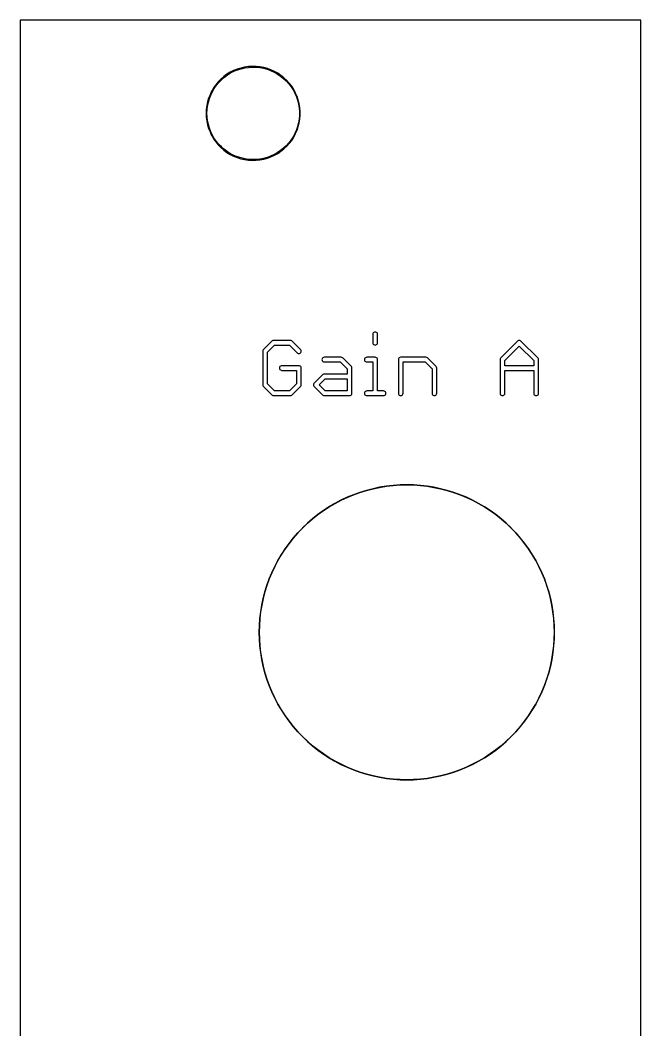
# Model space of a CAD drawing. Extents: x 4 to 25, y 9 to 138.
# Drawn here: x 4.6 to 24.58, y 105.24 to 137.75 of the extents above; entities that cross this region are included whole.
import ezdxf

# ---------------------------------------------------------------- set-up
doc = ezdxf.new("R2010")
doc.units = 0

msp = doc.modelspace()

# ---------------------------------------------------------------- linework, layer by layer
at = {"color": 5, "true_color": 0x0000ff}
msp.add_polyline3d([(24.57958, 85.30056, 0), (24.57958, 137.75436, 0), (4.59994, 137.75436, 0), (4.59994, 91.8845, 0)], dxfattribs=at)
at = {"color": 34, "true_color": 0x008000}
for points in [[(4.59994, 9.25322, 0), (24.57958, 9.25322, 0), (24.57958, 137.75436, 0), (4.59994, 137.75436, 0), (4.59994, 9.25322, 0)], [(11.94816, 136.26083, 0), (11.82624, 136.24305, 0), (11.82231, 136.24243, 0), (11.70293, 136.21449, 0), (11.58609, 136.17893, 0), (11.47179, 136.13321, 0), (11.46825, 136.1314, 0), (11.35903, 136.07552, 0), (11.25489, 136.01203, 0), (11.15837, 135.93837, 0), (11.06439, 135.85709, 0), (10.97522, 135.76792, 0), (10.89902, 135.67393, 0), (10.8279, 135.57488, 0), (10.7644, 135.4682, 0), (10.7626, 135.46466, 0), (10.7118, 135.3529, 0), (10.66608, 135.2386, 0), (10.63306, 135.12176, 0), (10.60766, 135.00237, 0), (10.60704, 134.99846, 0), (10.5918, 134.87654, 0), (10.58672, 134.75461, 0), (10.5918, 134.6327, 0), (10.60704, 134.51077, 0), (10.60766, 134.50684, 0), (10.63306, 134.38747, 0), (10.66608, 134.27063, 0), (10.7118, 134.15633, 0), (10.7626, 134.04457, 0), (10.7644, 134.04103, 0), (10.8279, 133.93435, 0), (10.89902, 133.83528, 0), (10.97522, 133.74131, 0), (10.97803, 133.73849, 0), (10.97805, 133.73848, 0), (11.06439, 133.65214, 0), (11.15837, 133.57086, 0), (11.25489, 133.4972, 0), (11.35903, 133.43369, 0), (11.46825, 133.37782, 0), (11.47179, 133.37602, 0), (11.58609, 133.3303, 0), (11.70293, 133.29473, 0), (11.82231, 133.26679, 0), (11.82624, 133.26618, 0), (11.94816, 133.2484, 0), (12.07008, 133.24078, 0), (12.19199, 133.24331, 0), (12.31392, 133.25602, 0), (12.31784, 133.25664, 0), (12.43976, 133.2795, 0), (12.5566, 133.30998, 0), (12.6709, 133.35316, 0), (12.78266, 133.40396, 0), (12.7862, 133.40575, 0), (12.89288, 133.46418, 0), (12.99448, 133.53276, 0), (13.091, 133.60896, 0), (13.1799, 133.69278, 0), (13.18271, 133.69559, 0), (13.26399, 133.78702, 0), (13.34019, 133.88355, 0), (13.40623, 133.98768, 0), (13.46211, 134.09691, 0), (13.46391, 134.10045, 0), (13.51471, 134.21221, 0), (13.55281, 134.32651, 0), (13.58329, 134.44589, 0), (13.60361, 134.56781, 0), (13.60424, 134.57173, 0), (13.6144, 134.69366, 0), (13.6144, 134.81557, 0), (13.60424, 134.9375, 0), (13.60361, 134.94142, 0), (13.58329, 135.06334, 0), (13.55281, 135.18271, 0), (13.51471, 135.29702, 0), (13.46391, 135.40878, 0), (13.46211, 135.41232, 0), (13.40623, 135.52153, 0), (13.34019, 135.62567, 0), (13.26399, 135.72219, 0), (13.18271, 135.81364, 0), (13.1799, 135.81645, 0), (13.091, 135.90027, 0), (12.99448, 135.97647, 0), (12.89288, 136.04505, 0), (12.7862, 136.10346, 0), (12.78266, 136.10526, 0), (12.6709, 136.15607, 0), (12.5566, 136.19925, 0), (12.43976, 136.22972, 0), (12.31784, 136.25259, 0), (12.31392, 136.25322, 0), (12.19199, 136.26592, 0), (12.07008, 136.26845, 0), (11.94816, 136.26083, 0)], [(12.31264, 133.28129, 0), (12.19199, 133.26871, 0), (12.07008, 133.26618, 0), (11.94816, 133.2738, 0), (11.82961, 133.29108, 0), (11.71078, 133.31889, 0), (11.59394, 133.35445, 0), (11.47974, 133.40013, 0), (11.37396, 133.45425, 0), (11.26982, 133.51775, 0), (11.1733, 133.59141, 0), (11.07939, 133.67262, 0), (10.99577, 133.75624, 0), (10.91957, 133.85022, 0), (10.84845, 133.94927, 0), (10.78576, 134.0546, 0), (10.73595, 134.16417, 0), (10.69023, 134.27848, 0), (10.65721, 134.39532, 0), (10.63215, 134.51312, 0), (10.6172, 134.6327, 0), (10.61212, 134.75461, 0), (10.6172, 134.87654, 0), (10.63215, 134.99611, 0), (10.65721, 135.11391, 0), (10.69023, 135.23075, 0), (10.73595, 135.34504, 0), (10.78578, 135.45466, 0), (10.84845, 135.55994, 0), (10.91957, 135.65901, 0), (10.99577, 135.75299, 0), (11.07932, 135.83654, 0), (11.1733, 135.91782, 0), (11.26982, 135.99148, 0), (11.37396, 136.05498, 0), (11.47974, 136.1091, 0), (11.59394, 136.15477, 0), (11.71078, 136.19034, 0), (11.82961, 136.21815, 0), (11.94816, 136.23543, 0), (12.07008, 136.24305, 0), (12.19199, 136.24052, 0), (12.31252, 136.22797, 0), (12.43191, 136.20558, 0), (12.54875, 136.17509, 0), (12.66305, 136.13192, 0), (12.77332, 136.0818, 0), (12.87795, 136.02449, 0), (12.97955, 135.95592, 0), (13.07607, 135.87972, 0), (13.1631, 135.79766, 0), (13.24344, 135.70727, 0), (13.31964, 135.61075, 0), (13.38568, 135.50661, 0), (13.43981, 135.40081, 0), (13.49056, 135.28917, 0), (13.52866, 135.17487, 0), (13.55914, 135.05549, 0), (13.57887, 134.93708, 0), (13.58899, 134.81557, 0), (13.58899, 134.69366, 0), (13.57887, 134.57215, 0), (13.55914, 134.45374, 0), (13.52866, 134.33436, 0), (13.49056, 134.22005, 0), (13.43985, 134.1085, 0), (13.38568, 134.00262, 0), (13.31964, 133.89848, 0), (13.24344, 133.80196, 0), (13.16304, 133.71151, 0), (13.07607, 133.62951, 0), (12.97955, 133.55331, 0), (12.87795, 133.48473, 0), (12.77332, 133.42743, 0), (12.66305, 133.37731, 0), (12.54875, 133.33412, 0), (12.43191, 133.30365, 0), (12.31264, 133.28129, 0)], [(13.63032, 125.96715, 0), (13.64115, 125.98839, 0), (13.64487, 126.01194, 0), (13.64487, 126.55296, 0), (13.64115, 126.5765, 0), (13.63032, 126.59774, 0), (13.61346, 126.6146, 0), (13.59222, 126.62543, 0), (13.56867, 126.62916, 0), (13.02512, 126.62916, 0), (13.00157, 126.62543, 0), (12.98033, 126.6146, 0), (12.96347, 126.59774, 0), (12.95264, 126.5765, 0), (12.94892, 126.55296, 0), (12.95264, 126.52941, 0), (12.96347, 126.50817, 0), (12.98033, 126.49131, 0), (13.00157, 126.48048, 0), (13.02512, 126.47676, 0), (13.49247, 126.47676, 0), (13.49247, 126.04216, 0), (13.26667, 125.81636, 0), (12.7861, 125.81636, 0), (12.5603, 126.04216, 0), (12.5603, 127.06629, 0), (12.78611, 127.2921, 0), (13.26666, 127.2921, 0), (13.52389, 127.03487, 0), (13.54513, 127.02404, 0), (13.56867, 127.02032, 0), (13.59222, 127.02404, 0), (13.61346, 127.03487, 0), (13.63032, 127.05173, 0), (13.64115, 127.07297, 0), (13.64487, 127.09652, 0), (13.64115, 127.12006, 0), (13.63032, 127.1413, 0), (13.34168, 127.42994, 0), (13.32044, 127.44077, 0), (13.2969, 127.4445, 0), (12.75588, 127.4445, 0), (12.73233, 127.44077, 0), (12.71109, 127.42994, 0), (12.42245, 127.1413, 0), (12.41162, 127.12006, 0), (12.4079, 127.09652, 0), (12.4079, 126.01194, 0), (12.41162, 125.98839, 0), (12.42245, 125.96715, 0), (12.71109, 125.67851, 0), (12.73233, 125.66768, 0), (12.75588, 125.66396, 0), (13.2969, 125.66396, 0), (13.32044, 125.66768, 0), (13.34168, 125.67851, 0), (13.63032, 125.96715, 0)], [(16.02994, 127.2921, 0), (16.05348, 127.29582, 0), (16.07472, 127.30665, 0), (16.09158, 127.32351, 0), (16.10241, 127.34475, 0), (16.10614, 127.3683, 0), (16.10614, 127.63754, 0), (16.10241, 127.66108, 0), (16.09158, 127.68232, 0), (16.07472, 127.69918, 0), (16.05348, 127.71001, 0), (16.02994, 127.71374, 0), (16.00639, 127.71001, 0), (15.98515, 127.69918, 0), (15.96829, 127.68232, 0), (15.95746, 127.66108, 0), (15.95374, 127.63754, 0), (15.95374, 127.3683, 0), (15.95746, 127.34475, 0), (15.96829, 127.32351, 0), (15.98515, 127.30665, 0), (16.00639, 127.29582, 0), (16.02994, 127.2921, 0)], [(20.71022, 127.42994, 0), (20.68898, 127.44077, 0), (20.66544, 127.4445, 0), (20.64189, 127.44077, 0), (20.62065, 127.42994, 0), (20.60379, 127.41308, 0), (20.06277, 126.86952, 0), (20.05193, 126.84828, 0), (20.04822, 126.82474, 0), (20.04822, 125.74016, 0), (20.05193, 125.71661, 0), (20.06277, 125.69537, 0), (20.07963, 125.67851, 0), (20.10087, 125.66768, 0), (20.12442, 125.66396, 0), (20.14796, 125.66768, 0), (20.1692, 125.67851, 0), (20.18606, 125.69537, 0), (20.19689, 125.71661, 0), (20.20062, 125.74016, 0), (20.20062, 126.47676, 0), (21.1328, 126.47676, 0), (21.1328, 125.74016, 0), (21.13652, 125.71661, 0), (21.14735, 125.69537, 0), (21.16421, 125.67851, 0), (21.18545, 125.66768, 0), (21.209, 125.66396, 0), (21.23254, 125.66768, 0), (21.25378, 125.67851, 0), (21.27064, 125.69537, 0), (21.28147, 125.71661, 0), (21.2852, 125.74016, 0), (21.2852, 126.82474, 0), (21.28147, 126.84828, 0), (21.27064, 126.86952, 0), (20.71022, 127.42994, 0)], [(21.1328, 126.62916, 0), (20.20062, 126.62916, 0), (20.20062, 126.79458, 0), (20.66558, 127.26172, 0), (21.1328, 126.7945, 0), (21.1328, 126.62916, 0)], [(14.39164, 126.90094, 0), (14.36809, 126.89721, 0), (14.34685, 126.88638, 0), (14.32999, 126.86952, 0), (14.31916, 126.84828, 0), (14.31543, 126.82474, 0), (14.31916, 126.80119, 0), (14.32999, 126.77995, 0), (14.34685, 126.76309, 0), (14.36809, 126.75226, 0), (14.39164, 126.74854, 0), (14.90467, 126.74854, 0), (15.12824, 126.52286, 0), (15.12824, 126.35991, 0), (14.39164, 126.35991, 0), (14.36809, 126.35619, 0), (14.34685, 126.34536, 0), (14.05821, 126.05672, 0), (14.04738, 126.03548, 0), (14.04365, 126.01194, 0), (14.04738, 125.98839, 0), (14.05821, 125.96715, 0), (14.34685, 125.67851, 0), (14.36809, 125.66768, 0), (14.39164, 125.66396, 0), (15.20444, 125.66396, 0), (15.22798, 125.66768, 0), (15.24922, 125.67851, 0), (15.26608, 125.69537, 0), (15.27691, 125.71661, 0), (15.28064, 125.74016, 0), (15.28064, 126.55296, 0), (15.27691, 126.5765, 0), (15.26608, 126.59774, 0), (14.99684, 126.86952, 0), (14.97998, 126.88638, 0), (14.95874, 126.89721, 0), (14.93519, 126.90094, 0), (14.39164, 126.90094, 0)], [(15.75815, 126.90094, 0), (15.73461, 126.89721, 0), (15.71337, 126.88638, 0), (15.69651, 126.86952, 0), (15.68568, 126.84828, 0), (15.68195, 126.82474, 0), (15.68568, 126.80119, 0), (15.69651, 126.77995, 0), (15.71337, 126.76309, 0), (15.73461, 126.75226, 0), (15.75815, 126.74854, 0), (15.95374, 126.74854, 0), (15.95374, 125.81636, 0), (15.75815, 125.81636, 0), (15.73461, 125.81263, 0), (15.71337, 125.8018, 0), (15.69651, 125.78494, 0), (15.68568, 125.7637, 0), (15.68195, 125.74016, 0), (15.68568, 125.71661, 0), (15.69651, 125.69537, 0), (15.71337, 125.67851, 0), (15.73461, 125.66768, 0), (15.75815, 125.66396, 0), (16.29918, 125.66396, 0), (16.32272, 125.66768, 0), (16.34396, 125.67851, 0), (16.36082, 125.69537, 0), (16.37165, 125.71661, 0), (16.37538, 125.74016, 0), (16.37165, 125.7637, 0), (16.36082, 125.78494, 0), (16.34396, 125.8018, 0), (16.32272, 125.81263, 0), (16.29918, 125.81636, 0), (16.10614, 125.81636, 0), (16.10614, 126.82474, 0), (16.10241, 126.84828, 0), (16.09158, 126.86952, 0), (16.07472, 126.88638, 0), (16.05348, 126.89721, 0), (16.02994, 126.90094, 0), (15.75815, 126.90094, 0)], [(16.85034, 126.90094, 0), (16.8268, 126.89721, 0), (16.80557, 126.88638, 0), (16.7887, 126.86952, 0), (16.77788, 126.84828, 0), (16.77414, 126.82474, 0), (16.77414, 125.74016, 0), (16.77788, 125.71661, 0), (16.7887, 125.69537, 0), (16.80557, 125.67851, 0), (16.8268, 125.66768, 0), (16.85034, 125.66396, 0), (16.8739, 125.66768, 0), (16.89514, 125.67851, 0), (16.912, 125.69537, 0), (16.92283, 125.71661, 0), (16.92655, 125.74016, 0), (16.92655, 126.74854, 0), (17.63292, 126.74854, 0), (17.85873, 126.52272, 0), (17.85873, 125.74016, 0), (17.86245, 125.71661, 0), (17.87329, 125.69537, 0), (17.89014, 125.67851, 0), (17.91139, 125.66768, 0), (17.93493, 125.66396, 0), (17.95848, 125.66768, 0), (17.97972, 125.67851, 0), (17.99658, 125.69537, 0), (18.00741, 125.71661, 0), (18.01113, 125.74016, 0), (18.01113, 126.55296, 0), (18.00741, 126.5765, 0), (17.99658, 126.59774, 0), (17.70794, 126.88638, 0), (17.68669, 126.89721, 0), (17.66315, 126.90094, 0), (16.85034, 126.90094, 0)], [(15.12824, 125.81636, 0), (14.42186, 125.81636, 0), (14.22629, 126.01194, 0), (14.42186, 126.20751, 0), (15.12824, 126.20751, 0), (15.12824, 125.81636, 0)], [(16.82749, 122.78995, 0), (16.60652, 122.7747, 0), (16.3906, 122.74931, 0), (16.39022, 122.74924, 0), (16.17177, 122.71368, 0), (15.95842, 122.66796, 0), (15.74506, 122.61462, 0), (15.53678, 122.54858, 0), (15.3285, 122.47492, 0), (15.12784, 122.3911, 0), (14.92718, 122.29712, 0), (14.92683, 122.29694, 0), (14.73379, 122.19534, 0), (14.54583, 122.08358, 0), (14.36041, 121.9642, 0), (14.18261, 121.83466, 0), (14.00989, 121.70004, 0), (13.84479, 121.55526, 0), (13.68731, 121.40286, 0), (13.68703, 121.40258, 0), (13.53463, 121.2451, 0), (13.38985, 121.08, 0), (13.25523, 120.90728, 0), (13.12569, 120.72948, 0), (13.00631, 120.54406, 0), (12.89455, 120.3561, 0), (12.89437, 120.35575, 0), (12.79295, 120.16306, 0), (12.79277, 120.16271, 0), (12.69879, 119.96205, 0), (12.61497, 119.76139, 0), (12.54131, 119.55311, 0), (12.47527, 119.34483, 0), (12.42193, 119.13147, 0), (12.37621, 118.91811, 0), (12.34065, 118.69967, 0), (12.34059, 118.69927, 0), (12.31519, 118.48337, 0), (12.29995, 118.26239, 0), (12.29487, 118.04396, 0), (12.29995, 117.82551, 0), (12.31519, 117.60453, 0), (12.34059, 117.38864, 0), (12.34065, 117.38824, 0), (12.37621, 117.1698, 0), (12.42193, 116.95644, 0), (12.47527, 116.74308, 0), (12.54131, 116.5348, 0), (12.61497, 116.32652, 0), (12.69879, 116.12586, 0), (12.79277, 115.9252, 0), (12.79295, 115.92485, 0), (12.89455, 115.73181, 0), (13.00631, 115.54385, 0), (13.12569, 115.35843, 0), (13.25523, 115.18063, 0), (13.38985, 115.00791, 0), (13.53463, 114.84281, 0), (13.68703, 114.68533, 0), (13.68731, 114.68505, 0), (13.84479, 114.53265, 0), (14.00989, 114.38787, 0), (14.18261, 114.25325, 0), (14.36041, 114.12371, 0), (14.54583, 114.00433, 0), (14.73379, 113.89257, 0), (14.92683, 113.79097, 0), (14.92718, 113.79079, 0), (15.12784, 113.69681, 0), (15.3285, 113.61299, 0), (15.53678, 113.53933, 0), (15.74506, 113.47329, 0), (15.95842, 113.41995, 0), (16.17177, 113.37423, 0), (16.17218, 113.37416, 0), (16.17219, 113.37416, 0), (16.39022, 113.33867, 0), (16.3906, 113.3386, 0), (16.60652, 113.3132, 0), (16.82749, 113.29797, 0), (17.04592, 113.29288, 0), (17.26438, 113.29797, 0), (17.48536, 113.3132, 0), (17.70125, 113.3386, 0), (17.70165, 113.33867, 0), (17.91968, 113.37416, 0), (17.9197, 113.37416, 0), (17.92008, 113.37423, 0), (18.13345, 113.41995, 0), (18.34681, 113.47329, 0), (18.55509, 113.53933, 0), (18.76336, 113.61299, 0), (18.96403, 113.69681, 0), (19.16469, 113.79079, 0), (19.16504, 113.79097, 0), (19.35808, 113.89257, 0), (19.54604, 114.00433, 0), (19.73145, 114.12371, 0), (19.90926, 114.25325, 0), (20.08198, 114.38787, 0), (20.24708, 114.53265, 0), (20.40456, 114.68505, 0), (20.40484, 114.68533, 0), (20.55724, 114.84281, 0), (20.70202, 115.00791, 0), (20.83664, 115.18063, 0), (20.96618, 115.35843, 0), (21.08556, 115.54385, 0), (21.19732, 115.73181, 0), (21.29892, 115.92485, 0), (21.2991, 115.9252, 0), (21.39308, 116.12586, 0), (21.4769, 116.32652, 0), (21.55056, 116.5348, 0), (21.6166, 116.74308, 0), (21.66994, 116.95644, 0), (21.71566, 117.1698, 0), (21.75122, 117.38824, 0), (21.75129, 117.38864, 0), (21.77669, 117.60453, 0), (21.79193, 117.82551, 0), (21.79701, 118.04396, 0), (21.79193, 118.26239, 0), (21.77669, 118.48337, 0), (21.75129, 118.69927, 0), (21.75122, 118.69967, 0), (21.71573, 118.9177, 0), (21.71573, 118.91771, 0), (21.71566, 118.91811, 0), (21.66994, 119.13147, 0), (21.6166, 119.34483, 0), (21.55056, 119.55311, 0), (21.4769, 119.76139, 0), (21.39308, 119.96205, 0), (21.2991, 120.16271, 0), (21.29892, 120.16306, 0), (21.1975, 120.35575, 0), (21.19732, 120.3561, 0), (21.08556, 120.54406, 0), (20.96618, 120.72948, 0), (20.83664, 120.90728, 0), (20.70202, 121.08, 0), (20.55724, 121.2451, 0), (20.40484, 121.40258, 0), (20.40456, 121.40286, 0), (20.24708, 121.55526, 0), (20.08198, 121.70004, 0), (19.90926, 121.83466, 0), (19.73145, 121.9642, 0), (19.54604, 122.08358, 0), (19.35808, 122.19534, 0), (19.16504, 122.29694, 0), (19.16469, 122.29712, 0), (18.96403, 122.3911, 0), (18.76336, 122.47492, 0), (18.55509, 122.54858, 0), (18.34681, 122.61462, 0), (18.13345, 122.66796, 0), (17.92008, 122.71368, 0), (17.70165, 122.74924, 0), (17.70125, 122.74931, 0), (17.48536, 122.7747, 0), (17.26438, 122.78995, 0), (17.04592, 122.79502, 0), (16.82749, 122.78995, 0)], [(17.48536, 113.31575, 0), (17.26438, 113.30051, 0), (17.04592, 113.29543, 0), (16.82749, 113.30051, 0), (16.60652, 113.31575, 0), (16.3906, 113.34115, 0), (16.17257, 113.37664, 0), (15.95921, 113.42236, 0), (15.74585, 113.4757, 0), (15.53757, 113.54174, 0), (15.32929, 113.6154, 0), (15.12863, 113.69922, 0), (14.92804, 113.79317, 0), (14.73528, 113.89462, 0), (14.54732, 114.00638, 0), (14.3619, 114.12576, 0), (14.1841, 114.2553, 0), (14.01138, 114.38992, 0), (13.84628, 114.5347, 0), (13.68894, 114.68696, 0), (13.53668, 114.8443, 0), (13.3919, 115.0094, 0), (13.25728, 115.18212, 0), (13.12774, 115.35992, 0), (13.00836, 115.54534, 0), (12.8966, 115.7333, 0), (12.79518, 115.92599, 0), (12.7012, 116.12665, 0), (12.61738, 116.32731, 0), (12.54372, 116.53559, 0), (12.47768, 116.74387, 0), (12.42434, 116.95723, 0), (12.37862, 117.17059, 0), (12.34312, 117.38864, 0), (12.31773, 117.60453, 0), (12.30248, 117.82551, 0), (12.29741, 118.04396, 0), (12.30248, 118.26239, 0), (12.31773, 118.48337, 0), (12.34311, 118.69919, 0), (12.37862, 118.91732, 0), (12.42434, 119.13068, 0), (12.47768, 119.34404, 0), (12.54372, 119.55232, 0), (12.61738, 119.7606, 0), (12.7012, 119.96126, 0), (12.79515, 120.16185, 0), (12.8966, 120.35461, 0), (13.00836, 120.54257, 0), (13.12774, 120.72799, 0), (13.25728, 120.90579, 0), (13.3919, 121.07851, 0), (13.53668, 121.24361, 0), (13.68894, 121.40095, 0), (13.84628, 121.55321, 0), (14.01138, 121.69799, 0), (14.1841, 121.83261, 0), (14.3619, 121.96215, 0), (14.54732, 122.08153, 0), (14.73528, 122.19329, 0), (14.92804, 122.29474, 0), (15.12863, 122.38869, 0), (15.32929, 122.47251, 0), (15.53757, 122.54617, 0), (15.74585, 122.61221, 0), (15.95921, 122.66555, 0), (16.17257, 122.71127, 0), (16.39075, 122.74679, 0), (16.60652, 122.77216, 0), (16.82749, 122.78741, 0), (17.04592, 122.79248, 0), (17.26438, 122.78741, 0), (17.48536, 122.77216, 0), (17.70114, 122.74678, 0), (17.9193, 122.71127, 0), (18.13266, 122.66555, 0), (18.34602, 122.61221, 0), (18.5543, 122.54617, 0), (18.76258, 122.47251, 0), (18.96324, 122.38869, 0), (19.16383, 122.29474, 0), (19.35659, 122.19329, 0), (19.54455, 122.08153, 0), (19.72997, 121.96215, 0), (19.90777, 121.83261, 0), (20.08049, 121.69799, 0), (20.24559, 121.55321, 0), (20.40293, 121.40095, 0), (20.55519, 121.24361, 0), (20.69997, 121.07851, 0), (20.83458, 120.90579, 0), (20.96413, 120.72799, 0), (21.08351, 120.54257, 0), (21.19527, 120.35461, 0), (21.29672, 120.16185, 0), (21.39067, 119.96126, 0), (21.47449, 119.7606, 0), (21.54815, 119.55232, 0), (21.61419, 119.34404, 0), (21.66753, 119.13068, 0), (21.71325, 118.91732, 0), (21.74874, 118.69929, 0), (21.74874, 118.69927, 0), (21.77414, 118.48337, 0), (21.78938, 118.26239, 0), (21.79446, 118.04396, 0), (21.78938, 117.82551, 0), (21.77414, 117.60453, 0), (21.74874, 117.38864, 0), (21.74874, 117.38862, 0), (21.71325, 117.17059, 0), (21.66753, 116.95723, 0), (21.61419, 116.74387, 0), (21.54815, 116.53559, 0), (21.47449, 116.32731, 0), (21.39067, 116.12665, 0), (21.29669, 115.92599, 0), (21.19527, 115.7333, 0), (21.08351, 115.54534, 0), (20.96413, 115.35992, 0), (20.83458, 115.18212, 0), (20.69997, 115.0094, 0), (20.55519, 114.8443, 0), (20.40293, 114.68696, 0), (20.24559, 114.5347, 0), (20.08049, 114.38992, 0), (19.90777, 114.2553, 0), (19.72997, 114.12576, 0), (19.54455, 114.00638, 0), (19.35659, 113.89462, 0), (19.16383, 113.79317, 0), (18.96324, 113.69922, 0), (18.76258, 113.6154, 0), (18.5543, 113.54174, 0), (18.34602, 113.4757, 0), (18.13266, 113.42236, 0), (17.9193, 113.37664, 0), (17.70127, 113.34115, 0), (17.70125, 113.34115, 0), (17.48536, 113.31575, 0)]]:
    msp.add_polyline3d(points, close=True, dxfattribs=at)

doc.saveas('drawing.dxf')
